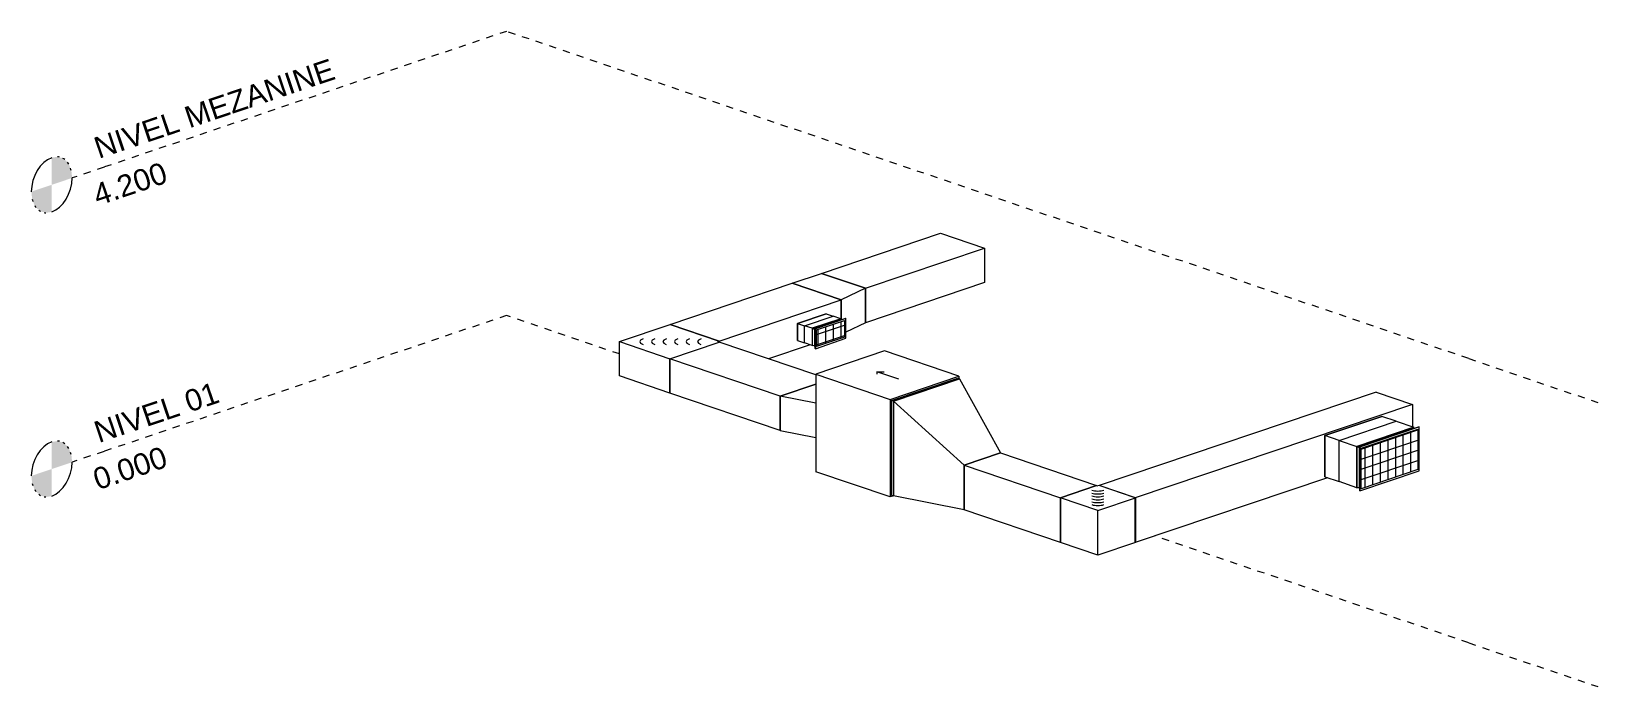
# Model space of a CAD drawing. Header units: metres. Extents: x 63 to 378, y -27 to 78.
# Drawn here: x 228.21 to 249.99, y -27.02 to -17.91 of the extents above; entities that cross this region are included whole.
import ezdxf

# ---------------------------------------------------------------- set-up
doc = ezdxf.new("R2010")
doc.units = ezdxf.units.M
doc.linetypes.add('Centre', pattern=[0.03175, 0.00635, -0.004763, 0.015875, -0.004763])
for name, color, linetype, lineweight in [('A-FLOR-LEVL', 7, 'Continuous', 9), ('A-GENM', 7, 'Continuous', 18), ('M-EQPM', 7, 'Continuous', 18), ('M-HVAC-DUCT', 7, 'Continuous', 18)]:
    doc.layers.add(name, color=color, linetype=linetype, lineweight=lineweight)
doc.layers.add('M-HVAC-CDFF', color=8, linetype='Continuous', lineweight=18, true_color=0x414141)
doc.styles.add('Arial_1', font='arial.ttf', dxfattribs={"height": 0.3})

# ---------------------------------------------------------------- blocks, each defined once
blk = doc.blocks.new('BSQ_LOD200_AllSizes - BSQ-300-Filtered-2736218-3D RAMPA')
at = {"layer": 'M-EQPM'}
for p, q in [((-37.33, -22.353), (-38.287, -22.676)), ((-36.295, -22.705), (-37.33, -22.353)), ((-37.436, -22.641), (-37.436, -22.676)), ((-37.436, -22.641), (-37.334, -22.642)), ((-37.131, -22.745), (-37.436, -22.641)), ((-38.287, -22.676), (-37.252, -23.028)), ((-38.287, -22.676), (-38.287, -24.031)), ((-37.252, -23.028), (-36.295, -22.705)), ((-37.234, -23.041), (-36.313, -22.73)), ((-36.286, -22.739), (-37.207, -23.05)), ((-36.313, -22.73), (-36.286, -22.739)), ((-36.295, -22.705), (-36.295, -22.736)), ((-37.252, -23.028), (-37.252, -24.383)), ((-37.234, -24.358), (-37.234, -23.041)), ((-37.207, -23.05), (-37.234, -23.041)), ((-37.207, -23.05), (-37.207, -24.367)), ((-37.252, -24.383), (-38.287, -24.031)), ((-37.206, -24.367), (-37.252, -24.383)), ((-37.234, -24.358), (-37.207, -24.367))]:
    blk.add_line(p, q, dxfattribs=at)
blk = doc.blocks.new('REJ_ SUM_DE_MURO - 22_x10_-2738346-3D RAMPA')
at = {"layer": 'M-HVAC-CDFF', "lineweight": 9, "true_color": 0x676767}
h = blk.add_hatch(dxfattribs=at)
h.set_pattern_fill('FP_1', color=251, style=0, pattern_type=2)
h.set_pattern_definition([(18.648, (-53.09, -17.859), (-0.0855181, 0.1122694), []), (90, (-53.09, -17.859), (-0.10627, 0.03586), [])])
h.paths.add_polyline_path([(-38.274, -22.291), (-37.885, -22.16), (-37.885, -21.929), (-38.274, -22.061), (-38.274, -22.277)])
at = {"layer": 'M-HVAC-CDFF', "color": 5, "true_color": 0x0000ff}
for p, q in [((-38.33, -22.043), (-37.943, -21.912)), ((-38.296, -22.042), (-37.87, -21.898)), ((-37.867, -21.9), (-38.292, -22.043)), ((-38.274, -22.061), (-37.885, -21.929)), ((-37.927, -21.917), (-37.943, -21.912)), ((-37.885, -21.929), (-37.885, -22.16)), ((-37.867, -21.9), (-37.87, -21.898)), ((-37.867, -22.177), (-37.867, -21.9)), ((-38.33, -22.27), (-38.33, -22.043)), ((-38.3, -22.053), (-38.33, -22.043)), ((-38.3, -22.05), (-38.296, -22.048)), ((-38.3, -22.289), (-38.3, -22.05)), ((-38.296, -22.051), (-38.3, -22.05)), ((-38.296, -22.32), (-38.296, -22.042)), ((-38.292, -22.043), (-38.296, -22.042)), ((-38.292, -22.043), (-38.292, -22.321)), ((-38.292, -22.321), (-37.867, -22.177)), ((-38.274, -22.291), (-38.274, -22.061)), ((-37.885, -22.16), (-38.274, -22.291)), ((-38.33, -22.27), (-38.3, -22.28)), ((-38.3, -22.289), (-38.296, -22.29)), ((-38.292, -22.321), (-38.296, -22.32))]:
    blk.add_line(p, q, dxfattribs=at)
blk = doc.blocks.new('R_A_E_ DE MURO - 44_x24_-2736603-3D RAMPA')
at = {"layer": 'M-HVAC-CDFF', "lineweight": 9, "true_color": 0x676767}
h = blk.add_hatch(dxfattribs=at)
h.set_pattern_fill('FP_2', color=251, style=0, pattern_type=2)
h.set_pattern_definition([(18.648, (-46.973, -19.94), (3.3e-06, 0.1411303), []), (90, (-46.973, -19.94), (-0.10627, -0.03586), [])])
h.paths.add_polyline_path([(-30.702, -24.268), (-29.917, -24.003), (-29.917, -23.438), (-30.702, -23.703), (-30.702, -24.254)])
at = {"layer": 'M-HVAC-CDFF', "color": 6, "true_color": 0xff00ff}
for p, q in [((-30.758, -23.685), (-29.975, -23.421)), ((-30.724, -23.684), (-29.903, -23.407)), ((-29.899, -23.408), (-30.72, -23.685)), ((-30.702, -23.703), (-29.917, -23.438)), ((-29.975, -23.421), (-29.959, -23.426)), ((-29.917, -23.438), (-29.917, -24.003)), ((-29.903, -23.407), (-29.899, -23.408)), ((-29.899, -24.021), (-29.899, -23.408)), ((-30.758, -24.247), (-30.758, -23.685)), ((-30.758, -23.685), (-30.728, -23.695)), ((-30.728, -23.692), (-30.724, -23.691)), ((-30.728, -24.266), (-30.728, -23.692)), ((-30.728, -23.692), (-30.724, -23.694)), ((-30.724, -24.297), (-30.724, -23.684)), ((-30.724, -23.684), (-30.72, -23.685)), ((-30.72, -23.685), (-30.72, -24.298)), ((-30.702, -24.268), (-30.702, -23.703)), ((-30.72, -24.298), (-29.899, -24.021)), ((-29.917, -24.003), (-30.702, -24.268)), ((-30.758, -24.247), (-30.728, -24.257)), ((-30.728, -24.266), (-30.724, -24.268)), ((-30.72, -24.298), (-30.724, -24.297))]:
    blk.add_line(p, q, dxfattribs=at)
blk = doc.blocks.new('M_Rectangular Transition - Angle - 30 LAMINA-2736593-3D RAMPA')
at = {"layer": 'M-HVAC-DUCT', "color": 6, "true_color": 0xff00ff}
for p, q in [((-29.971, -23.413), (-30.763, -23.68)), ((-30.763, -23.68), (-29.972, -23.413)), ((-29.972, -23.413), (-29.971, -23.413)), ((-29.971, -23.422), (-29.971, -23.413)), ((-30.763, -23.68), (-30.763, -24.254)), ((-30.763, -23.68), (-30.763, -23.68)), ((-30.763, -24.254), (-30.763, -23.68)), ((-30.763, -24.254), (-30.749, -24.25)), ((-30.763, -24.254), (-30.763, -24.254))]:
    blk.add_line(p, q, dxfattribs=at)
blk = doc.blocks.new('M_Rectangular Takeoff - LAMINA-2736887-3D RAMPA')
at = {"layer": 'M-HVAC-DUCT', "color": 6, "true_color": 0xff00ff}
for p, q in [((-30.416, -23.262), (-31.207, -23.529)), ((-30.218, -23.329), (-30.416, -23.262)), ((-31.01, -23.596), (-30.218, -23.329)), ((-31.01, -23.596), (-31.207, -23.529)), ((-31.207, -23.529), (-31.207, -24.103)), ((-31.01, -24.17), (-31.01, -23.596)), ((-31.207, -24.103), (-31.01, -24.17))]:
    blk.add_line(p, q, dxfattribs=at)
blk = doc.blocks.new('Rectangular Elbow - Mitered - Single Thickness Vanes - LAMINA-2738724-3D RAMPA')
at = {"layer": 'A-GENM', "color": 5, "true_color": 0x0000ff}
for centre in [(-40.572, -22.223), (-40.411, -22.223), (-40.25, -22.223), (-40.09, -22.223), (-39.929, -22.223), (-39.768, -22.223)]:
    blk.add_ellipse(centre, major_axis=(0.161, 0), ratio=0.338792, start_param=2.354234, end_param=3.92503, dxfattribs=at)
at = {"layer": 'M-HVAC-DUCT', "color": 5, "true_color": 0x0000ff}
for p, q in [((-41.013, -22.222), (-40.312, -21.986)), ((-40.312, -21.986), (-39.63, -22.217)), ((-41.013, -22.7), (-41.013, -22.222)), ((-41.013, -22.222), (-40.314, -22.46)), ((-40.314, -22.46), (-39.63, -22.229)), ((-39.63, -22.217), (-39.648, -22.223)), ((-39.63, -22.229), (-39.648, -22.223)), ((-39.63, -22.217), (-39.63, -22.229)), ((-40.314, -22.46), (-40.314, -22.938)), ((-40.314, -22.938), (-41.013, -22.7))]:
    blk.add_line(p, q, dxfattribs=at)
blk = doc.blocks.new('M_Rectangular Transition - Angle - 30 LAMINA-2738742-3D RAMPA')
at = {"layer": 'M-HVAC-DUCT', "color": 5, "true_color": 0x0000ff}
for p, q in [((-38.78, -22.982), (-38.287, -22.816)), ((-38.78, -23.46), (-38.78, -22.982)), ((-38.287, -23.079), (-38.78, -22.982)), ((-38.78, -23.46), (-38.287, -23.557))]:
    blk.add_line(p, q, dxfattribs=at)
blk = doc.blocks.new('Rectangular Elbow - Mitered - Single Thickness Vanes - LAMINA-2738778-3D RAMPA')
at = {"layer": 'A-GENM', "color": 6, "true_color": 0xff00ff}
for centre in [(-34.364, -24.3), (-34.364, -24.34), (-34.364, -24.26), (-34.365, -24.461), (-34.364, -24.381), (-34.364, -24.421)]:
    blk.add_ellipse(centre, major_axis=(0.119, 0), ratio=0.338792, start_param=3.925032, end_param=5.495829, dxfattribs=at)
at = {"layer": 'M-HVAC-DUCT', "color": 6, "true_color": 0xff00ff}
for p, q in [((-34.885, -24.394), (-34.381, -24.224)), ((-34.381, -24.224), (-34.363, -24.23)), ((-34.345, -24.224), (-34.363, -24.23)), ((-33.843, -24.395), (-34.345, -24.224)), ((-34.885, -25.016), (-34.885, -24.394)), ((-34.365, -24.571), (-34.885, -24.394)), ((-34.365, -24.571), (-33.843, -24.395)), ((-34.365, -25.192), (-34.365, -24.571)), ((-33.843, -24.395), (-33.843, -25.016)), ((-34.365, -25.192), (-34.885, -25.016)), ((-33.843, -25.016), (-34.365, -25.192))]:
    blk.add_line(p, q, dxfattribs=at)
blk = doc.blocks.new('M_Rectangular Transition - Angle - 30 LAMINA-2739157-3D RAMPA')
at = {"layer": 'M-HVAC-DUCT', "color": 6, "true_color": 0xff00ff}
for p, q in [((-37.207, -23.05), (-36.286, -22.739)), ((-36.286, -22.739), (-35.719, -23.769)), ((-36.223, -23.939), (-37.207, -23.05)), ((-37.207, -24.367), (-37.207, -23.05)), ((-35.719, -23.769), (-36.223, -23.939)), ((-36.223, -23.939), (-36.223, -24.561)), ((-36.223, -24.561), (-37.207, -24.367))]:
    blk.add_line(p, q, dxfattribs=at)
blk = doc.blocks.new('M_Rectangular Transition - Angle - 10 LAMINA-2740713-3D RAMPA')
at = {"layer": 'M-HVAC-DUCT', "color": 5, "true_color": 0x0000ff}
for p, q in [((-38.613, -21.412), (-38.205, -21.275)), ((-38.205, -21.275), (-37.595, -21.482)), ((-37.932, -21.644), (-38.613, -21.412)), ((-37.595, -21.482), (-37.932, -21.644)), ((-37.595, -21.482), (-37.595, -21.96)), ((-37.932, -21.916), (-37.932, -21.644)), ((-37.595, -21.96), (-37.867, -22.091))]:
    blk.add_line(p, q, dxfattribs=at)
blk = doc.blocks.new('M_Rectangular Takeoff - LAMINA-2740930-3D RAMPA')
at = {"layer": 'M-HVAC-DUCT', "color": 5, "true_color": 0x0000ff}
for p, q in [((-38.539, -21.969), (-38.143, -21.835)), ((-38.539, -21.969), (-38.441, -22.002)), ((-38.539, -22.207), (-38.539, -21.969)), ((-38.441, -22.002), (-38.045, -21.868)), ((-38.143, -21.835), (-38.045, -21.868)), ((-38.539, -22.207), (-38.441, -22.241)), ((-38.441, -22.241), (-38.441, -22.002))]:
    blk.add_line(p, q, dxfattribs=at)
blk = doc.blocks.new('Level - M_Level Head - Circle-24867-3D RAMPA')
at = {"layer": 'A-FLOR-LEVL'}
for points in [[(-48.909, -23.994), (-48.625, -23.899), (-48.635, -23.805), (-48.663, -23.723), (-48.708, -23.661), (-48.767, -23.621), (-48.835, -23.606), (-48.909, -23.618), (-48.909, -23.805)], [(-48.982, -24.383), (-48.909, -24.371), (-48.909, -23.994), (-49.192, -24.09), (-49.182, -24.184), (-49.154, -24.265), (-49.109, -24.328), (-49.05, -24.368)]]:
    blk.add_hatch(color=256, dxfattribs=at).paths.add_polyline_path(points)
for start_param, end_param in [(0.471807, 2.042603), (0.087611, 0.181186), (6.063496, 6.171925), (5.767263, 5.875692), (3.6134, 5.184196), (5.474816, 5.568392), (2.333224, 2.426799), (2.625671, 2.734099), (2.921903, 3.030332), (3.229203, 3.322779)]:
    blk.add_ellipse((-48.909, -23.994), major_axis=(0.129, 0.379), ratio=0.666591, start_param=start_param, end_param=end_param, dxfattribs=at)
blk = doc.blocks.new('Level - M_Level Head - Circle-V253-3D RAMPA')
at = {"layer": 'A-FLOR-LEVL'}
for points in [[(-48.909, -20.043), (-48.625, -19.947), (-48.635, -19.853), (-48.663, -19.772), (-48.708, -19.709), (-48.767, -19.669), (-48.835, -19.654), (-48.909, -19.666), (-48.909, -19.853)], [(-48.982, -20.431), (-48.909, -20.419), (-48.909, -20.043), (-49.192, -20.138), (-49.182, -20.233), (-49.154, -20.314), (-49.109, -20.376), (-49.05, -20.416)]]:
    blk.add_hatch(color=256, dxfattribs=at).paths.add_polyline_path(points)
for start_param, end_param in [(0.471807, 2.042603), (0.087611, 0.181186), (6.063496, 6.171925), (5.767263, 5.875692), (5.474816, 5.568392), (3.6134, 5.184196), (2.333224, 2.426799), (2.625671, 2.734099), (2.921903, 3.030332), (3.229203, 3.322779)]:
    blk.add_ellipse((-48.909, -20.043), major_axis=(0.129, 0.379), ratio=0.666591, start_param=start_param, end_param=end_param, dxfattribs=at)

msp = doc.modelspace()

# ---------------------------------------------------------------- linework, layer by layer
at = {"layer": 'A-FLOR-LEVL', "linetype": 'Centre'}
for p, q in [((234.82, -17.909), (229.224, -19.797)), ((248.198, -22.459), (234.82, -17.909)), ((229.224, -19.797), (228.78, -19.947)), ((234.82, -21.86), (229.224, -23.749)), ((236.392, -22.395), (234.82, -21.86)), ((248.198, -22.459), (249.991, -23.069)), ((229.224, -23.749), (228.78, -23.899)), ((248.198, -26.411), (243.832, -24.925)), ((248.198, -26.411), (249.991, -27.02))]:
    msp.add_line(p, q, dxfattribs=at)
at = {"layer": 'M-HVAC-DUCT', "color": 5, "true_color": 0x0000ff}
for p, q in [((239.201, -21.275), (240.856, -20.716)), ((240.856, -20.716), (241.465, -20.923)), ((239.81, -21.482), (241.465, -20.923)), ((241.465, -20.923), (241.465, -21.401)), ((239.81, -21.482), (239.201, -21.275)), ((237.094, -21.986), (238.792, -21.412)), ((238.792, -21.412), (239.474, -21.644)), ((241.465, -21.401), (239.81, -21.96)), ((239.81, -21.96), (239.81, -21.482)), ((237.775, -22.217), (239.474, -21.644)), ((239.474, -21.644), (239.474, -21.916)), ((237.775, -22.217), (237.094, -21.986)), ((239.262, -21.835), (238.866, -21.969)), ((238.866, -21.969), (238.866, -22.207)), ((238.965, -22.002), (239.361, -21.868)), ((239.467, -21.904), (239.071, -22.038)), ((239.467, -21.904), (239.361, -21.868)), ((239.467, -21.913), (239.467, -21.904)), ((238.965, -22.241), (238.965, -22.002)), ((239.071, -22.038), (238.965, -22.002)), ((239.071, -22.038), (239.071, -22.277)), ((237.091, -22.46), (237.775, -22.229)), ((237.775, -22.229), (237.775, -22.217)), ((239.119, -22.686), (237.775, -22.229)), ((239.043, -22.267), (238.463, -22.463)), ((239.071, -22.277), (238.965, -22.241)), ((239.071, -22.277), (239.084, -22.273)), ((237.091, -22.938), (237.091, -22.46)), ((238.626, -22.982), (237.091, -22.46)), ((239.119, -22.816), (238.626, -22.982)), ((238.626, -23.46), (237.091, -22.938)), ((238.626, -22.982), (238.626, -23.46))]:
    msp.add_line(p, q, dxfattribs=at)
at = {"layer": 'M-HVAC-DUCT', "color": 6, "true_color": 0xff00ff}
for p, q in [((246.912, -22.924), (243.06, -24.224)), ((246.912, -22.924), (247.414, -23.095)), ((247.414, -23.095), (243.562, -24.395)), ((246.198, -23.529), (246.99, -23.262)), ((247.414, -23.095), (247.414, -23.406)), ((246.395, -23.596), (247.187, -23.329)), ((247.434, -23.413), (246.642, -23.68)), ((247.187, -23.329), (247.434, -23.413)), ((246.198, -24.103), (246.198, -23.529)), ((246.395, -24.17), (246.395, -23.596)), ((246.395, -23.596), (246.642, -23.68)), ((246.642, -23.68), (246.642, -24.254)), ((241.182, -23.939), (241.686, -23.769)), ((241.182, -24.561), (241.182, -23.939)), ((241.182, -23.939), (242.52, -24.394)), ((241.686, -23.769), (243.024, -24.224)), ((246.233, -24.115), (243.562, -25.016)), ((246.642, -24.254), (246.395, -24.17)), ((243.024, -24.224), (242.52, -24.394)), ((243.562, -24.395), (243.06, -24.224)), ((242.52, -25.016), (241.182, -24.561)), ((242.52, -24.394), (242.52, -25.016)), ((243.562, -25.016), (243.562, -24.395))]:
    msp.add_line(p, q, dxfattribs=at)

# ---------------------------------------------------------------- block references
at = {"layer": 'A-FLOR-LEVL'}
for name in ['Level - M_Level Head - Circle-V253-3D RAMPA', 'Level - M_Level Head - Circle-24867-3D RAMPA']:
    msp.add_blockref(name, (277.406, 0), dxfattribs=at)
at = {"layer": 'M-EQPM'}
msp.add_blockref('BSQ_LOD200_AllSizes - BSQ-300-Filtered-2736218-3D RAMPA', (277.406, 0), dxfattribs=at)
at = {"layer": 'M-HVAC-CDFF', "color": 5, "true_color": 0x0000ff}
msp.add_blockref('REJ_ SUM_DE_MURO - 22_x10_-2738346-3D RAMPA', (277.406, 0), dxfattribs=at)
at = {"layer": 'M-HVAC-CDFF', "color": 6, "true_color": 0xff00ff}
msp.add_blockref('R_A_E_ DE MURO - 44_x24_-2736603-3D RAMPA', (277.406, 0), dxfattribs=at)
at = {"layer": 'M-HVAC-DUCT', "color": 5, "true_color": 0x0000ff}
for name in ['M_Rectangular Transition - Angle - 10 LAMINA-2740713-3D RAMPA', 'Rectangular Elbow - Mitered - Single Thickness Vanes - LAMINA-2738724-3D RAMPA', 'M_Rectangular Takeoff - LAMINA-2740930-3D RAMPA', 'M_Rectangular Transition - Angle - 30 LAMINA-2738742-3D RAMPA']:
    msp.add_blockref(name, (277.406, 0), dxfattribs=at)
at = {"layer": 'M-HVAC-DUCT', "color": 6, "true_color": 0xff00ff}
for name in ['M_Rectangular Transition - Angle - 30 LAMINA-2739157-3D RAMPA', 'M_Rectangular Takeoff - LAMINA-2736887-3D RAMPA', 'M_Rectangular Transition - Angle - 30 LAMINA-2736593-3D RAMPA', 'Rectangular Elbow - Mitered - Single Thickness Vanes - LAMINA-2738778-3D RAMPA']:
    msp.add_blockref(name, (277.406, 0), dxfattribs=at)

# ---------------------------------------------------------------- next in the draw order: texts
at = {"layer": 'A-FLOR-LEVL', "char_height": 0.3, "attachment_point": 1, "rotation": 18.6479, "style": 'Arial_1', "bg_fill": 3, "box_fill_scale": 1.25, "bg_fill_color": 256, "bg_fill_true_color": 13158600, "bg_fill_transparency": 0}
for s, insert, width in [('NIVEL MEZANINE', (229.055, -19.399), 4.28903), ('NIVEL 01', (229.055, -23.35), 2.21266)]:
    msp.add_mtext(s, dxfattribs=dict(at, insert=insert, width=width))

# ---------------------------------------------------------------- next in the draw order: texts
at = {"layer": 'A-FLOR-LEVL', "char_height": 0.3, "width": 1.29873, "attachment_point": 1, "rotation": 18.6479, "style": 'Arial_1', "bg_fill": 3, "box_fill_scale": 1.25, "bg_fill_color": 256, "bg_fill_true_color": 13158600, "bg_fill_transparency": 0}
for s, insert in [('4.200', (229.041, -20.054)), ('0.000', (229.041, -24.006))]:
    msp.add_mtext(s, dxfattribs=dict(at, insert=insert))

doc.saveas('drawing.dxf')
